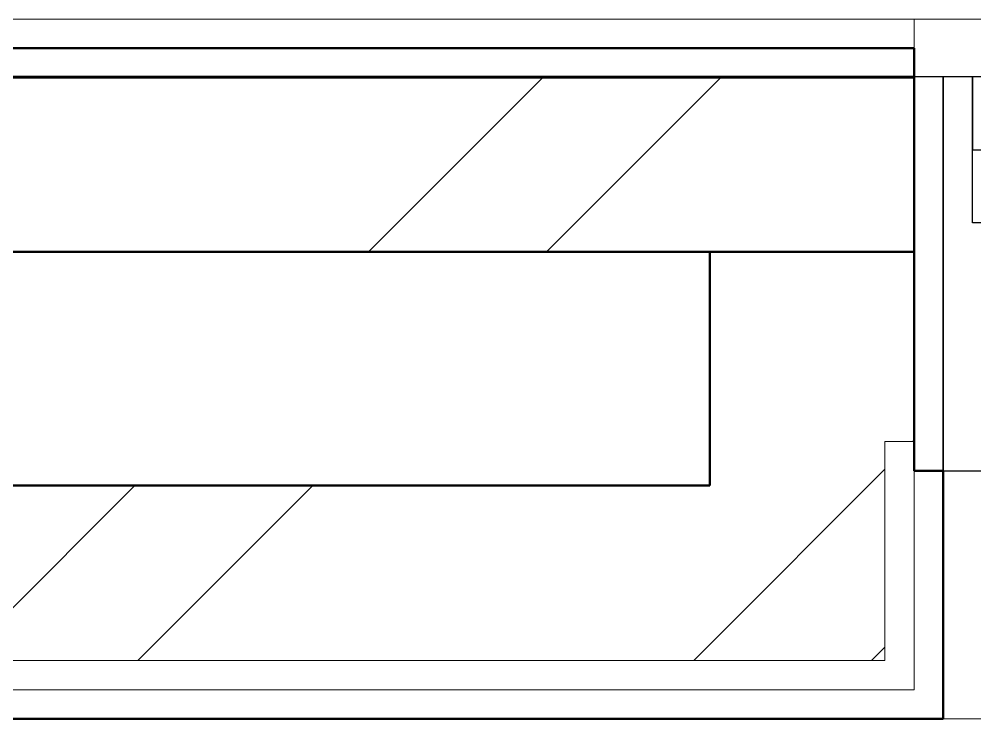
# Model space of a CAD drawing. Header units: millimetres. Extents: x -9358 to 257996, y -67499 to 9117.
# Drawn here: x 36687 to 37342, y -57938 to -57459 of the extents above; entities that cross this region are included whole.
import ezdxf

# ---------------------------------------------------------------- set-up
doc = ezdxf.new("R2010")
doc.units = ezdxf.units.MM
doc.header["$LTSCALE"] = 1000
for name, color, linetype, lineweight in [('A-FLR-PAT', 8, 'Continuous', 18), ('A-WAL-CLD', 8, 'Continuous', 9), ('A-WAL-CMU', 8, 'Continuous', 50), ('A-WAL-LOW-30', 8, 'Continuous', 18), ('A-WAL-PAT-1', 8, 'Continuous', 9), ('A-WIN', 8, 'Continuous', 9), ('A-WIN-1', 8, 'Continuous', 25)]:
    doc.layers.add(name, color=color, linetype=linetype, lineweight=lineweight)
pattern_1 = [(45, (0, 0), (-251.4472, 251.4472), []), (45, (0, 381), (-251.4472, 251.4472), [])]
pattern_2 = [(0, (0, 0), (812.8, 203.2), [33.528, -576.072, 33.528, -576.072, -3251.2]), (0, (0, 0), (812.8, 203.2), [-1219.2, 33.528, -1185.672, 33.528, -576.072, -1422.4]), (0, (0, 0), (812.8, 203.2), [-3048, 33.528, -372.872, 33.528, -982.472]), (120, (304.8, 101.6), (-582.37636, 602.30545), [33.528, -576.072, 33.528, -576.072, -3251.2]), (120, (304.8, 101.6), (-582.37636, 602.30545), [-1219.2, 33.528, -1185.672, 33.528, -576.072, -1422.4]), (120, (304.8, 101.6), (-582.37636, 602.30545), [-3048, 33.528, -372.872, 33.528, -982.472]), (240, (406.4, 508), (-230.42364, -805.50545), [33.528, -576.072, 33.528, -576.072, -3251.2]), (240, (406.4, 508), (-230.42364, -805.50545), [-1219.2, 33.528, -1185.672, 33.528, -576.072, -1422.4]), (240, (406.4, 508), (-230.42364, -805.50545), [-3048, 33.528, -372.872, 33.528, -982.472])]

# ---------------------------------------------------------------- blocks, each defined once
blk = doc.blocks.new('Sliding_Window_Three - 2500 x 2700-2665719-01-Ground Floor Furniture Plan')
at = {"layer": 'A-WIN-1'}
for p, q in [((-1242.75, 135), (-1262.75, 135)), ((-1242.75, 135), (-1242.75, -135)), ((-1222.75, 135), (-1242.75, 135)), ((-1242.75, -135), (-1242.75, 135)), ((-1222.75, 35), (-1222.75, 135)), ((-1172.75, 135), (-1222.75, 135)), ((-1222.75, 135), (-1222.75, 85)), ((-1222.75, 85), (-1172.75, 85)), ((-1202.75, 35), (-1222.75, 35)), ((-1242.75, -135), (-1202.75, -135))]:
    blk.add_line(p, q, dxfattribs=at)
blk = doc.blocks.new('G')
at = {"layer": 'A-WAL-PAT-1'}
h = blk.add_hatch(dxfattribs=at)
h.set_pattern_fill('FP_2', color=256, style=0, pattern_type=2)
h.set_pattern_definition(pattern_2)
h.paths.add_polyline_path([(37300, -57350.5), (37300, -57330.5), (34470, -57330.5), (34470, -57350.5), (35525.86, -57350.5)], flags=0)
h.paths.add_polyline_path([(40441.48, -57350.5), (40600, -57350.5), (40600, -57330.5), (39800, -57330.5), (39800, -57350.5), (40350, -57350.5)], flags=0)
h = blk.add_hatch(dxfattribs=at)
h.set_pattern_fill('FP_1', color=256, style=0, pattern_type=2)
h.set_pattern_definition(pattern_1)
h.paths.add_polyline_path([(36508.99, -57470), (37300, -57470), (37300, -57350), (34450, -57350), (34450, -57470), (36017.42, -57470)], flags=0)
h = blk.add_hatch(dxfattribs=at)
h.set_pattern_fill('FP_1', color=256, style=0, pattern_type=2)
h.set_pattern_definition(pattern_1)
h.paths.add_polyline_path([(37300, -57600), (37300, -57470), (37280, -57470), (37280, -57600)], flags=0)
h.paths.add_polyline_path([(39800, -57600), (40350, -57600), (40350, -57350.5), (39800, -57350.5), (39800, -57450.03)], flags=0)
h = blk.add_hatch(dxfattribs=at)
h.set_pattern_fill('FP_1', color=256, style=0, pattern_type=2)
h.set_pattern_definition(pattern_1)
h.paths.add_polyline_path([(37160, -57750), (37280, -57750), (37280, -57470), (37160, -57470), (37160, -57630)], flags=0)
h = blk.add_hatch(dxfattribs=at)
h.set_pattern_fill('FP_1', color=256, style=0, pattern_type=2)
h.set_pattern_definition(pattern_1)
h.paths.add_polyline_path([(35525.86, -57750), (37160, -57750), (37160, -57630), (34450, -57630), (34450, -57750), (35034.3, -57750)], flags=0)
h = blk.add_hatch(dxfattribs=at)
h.set_pattern_fill('FP_2', color=256, style=0, pattern_type=2)
h.set_pattern_definition(pattern_2)
h.paths.add_polyline_path([(36017.42, -57790), (37300, -57790), (37300, -57770), (33810, -57770), (33810, -57790), (35525.86, -57790)], flags=0)
at = {"layer": 'A-FLR-PAT'}
blk.add_line((37320, -57790), (39789.18, -57790), dxfattribs=at)
at = {"layer": 'A-WAL-CLD'}
for p, q in [((37280, -57600), (37300, -57600)), ((37280, -57750), (37280, -57600)), ((37300, -57770), (37300, -57620)), ((37280, -57750), (34450, -57750)), ((37300, -57770), (33830, -57770))]:
    blk.add_line(p, q, dxfattribs=at)
at = {"layer": 'A-WAL-CMU'}
for p, q in [((37300, -57330.5), (34470, -57330.5)), ((37300, -57620), (37300, -57330.5)), ((37300, -57350), (34470, -57350)), ((34470, -57350.5), (37300, -57350.5)), ((37300, -57470), (34450, -57470)), ((37160, -57470), (37160, -57630)), ((37320, -57620), (37300, -57620)), ((37320, -57790), (37320, -57620)), ((37160, -57630), (34450, -57630)), ((33810, -57790), (37320, -57790))]:
    blk.add_line(p, q, dxfattribs=at)
at = {"layer": 'A-WAL-LOW-30'}
for p, q in [((34490, -57310.5), (39343.47, -57310.5)), ((37300, -57330.5), (37300, -57310.5))]:
    blk.add_line(p, q, dxfattribs=at)
at = {"layer": 'A-WIN'}
blk.add_blockref('Sliding_Window_Three - 2500 x 2700-2665719-01-Ground Floor Furniture Plan', (38562.75, -57485), dxfattribs=at)

msp = doc.modelspace()

# ---------------------------------------------------------------- block references
msp.add_blockref('G', (0, -148.08))

doc.saveas('drawing.dxf')
